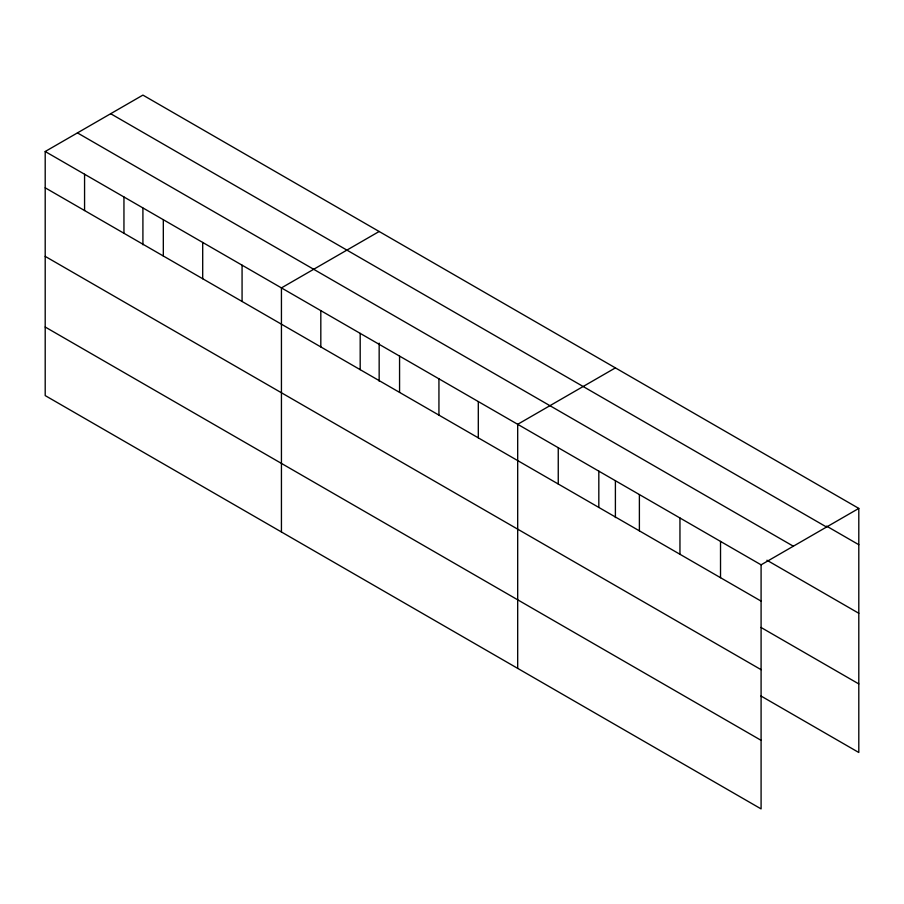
<?xml version="1.0" encoding="UTF-8"?>
<svg xmlns="http://www.w3.org/2000/svg" width="904" height="904" viewBox="0 0 904 904"><rect width="100%" height="100%" fill="white"/><g stroke="black" fill="none" stroke-linecap="round" stroke-linejoin="round"><path stroke-width="1.36" d="M45.2 151.51L761.089 564.831L761.089 808.899L45.2 395.59L45.2 151.51L142.911 95.101L858.8 508.41L858.8 752.49L760.965 696.001M379.16 231.492L281.438 287.901L281.438 531.981M615.398 367.883L517.687 424.304L517.687 668.372M761.089 564.831L858.8 508.41M826.584 526.105L858.8 544.705M110.672 113.712L826.55 527.032M77.45 132.899L793.328 546.208M766.931 560.231L858.8 613.274M45.2 187.806L761.089 601.115M760.965 627.432L858.8 683.921M45.2 256.374L761.089 669.683M45.2 327.022L761.089 740.331M720.522 541.406L720.522 577.701M679.955 517.981L679.955 554.276M639.388 494.567L639.388 530.851M615.398 480.894L615.398 517.585M598.821 471.142L598.821 507.438M558.254 447.717L558.254 484.013M478.306 401.568L478.306 437.864M438.937 378.832L438.937 415.128M399.568 356.108L399.568 392.392M379.16 343.147L379.16 381.183M360.187 333.373L360.187 369.668M320.818 310.637L320.818 346.933M242.069 265.177L242.069 301.461M202.699 242.441L202.699 278.737M163.319 219.706L163.319 256.001M142.911 208.112L142.911 244.792M123.95 196.982L123.95 233.266M84.569 174.246L84.569 210.542"/></g></svg>
